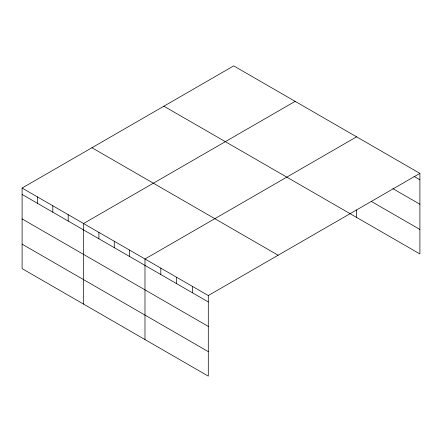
<?xml version="1.0" encoding="UTF-8"?>
<svg xmlns="http://www.w3.org/2000/svg" width="442" height="442" viewBox="0 0 442 442"><rect width="100%" height="100%" fill="white"/><g stroke="black" fill="none" stroke-linecap="round" stroke-linejoin="round"><path stroke-width="0.66" d="M22.1 188.054L208.292 295.549L208.292 376.114L22.1 268.62L22.1 188.054L233.708 65.886L419.9 173.38L419.9 253.946L163.877 106.202M295.151 101.356L83.544 223.525L83.544 304.096M356.595 136.832L144.987 259.001L144.987 339.567M208.292 295.549L419.9 173.38M414.038 176.386L419.9 179.772M392.938 188.684L419.9 204.248M371.247 201.381L419.9 229.47M91.93 147.738L278.123 255.233M22.1 194.447L208.292 301.941M22.1 218.923L208.292 326.423M22.1 244.144L208.292 351.639M356.595 209.917L356.595 217.398M192.469 286.416L192.469 292.803M176.64 277.278L176.64 283.67M160.816 268.139L160.816 274.532M129.628 250.133L129.628 256.526M114.268 241.266L114.268 247.658M98.903 232.398L98.903 238.785M68.184 214.657L68.184 221.05M52.825 205.79L52.825 212.182M37.459 196.922L37.459 203.314"/></g></svg>
